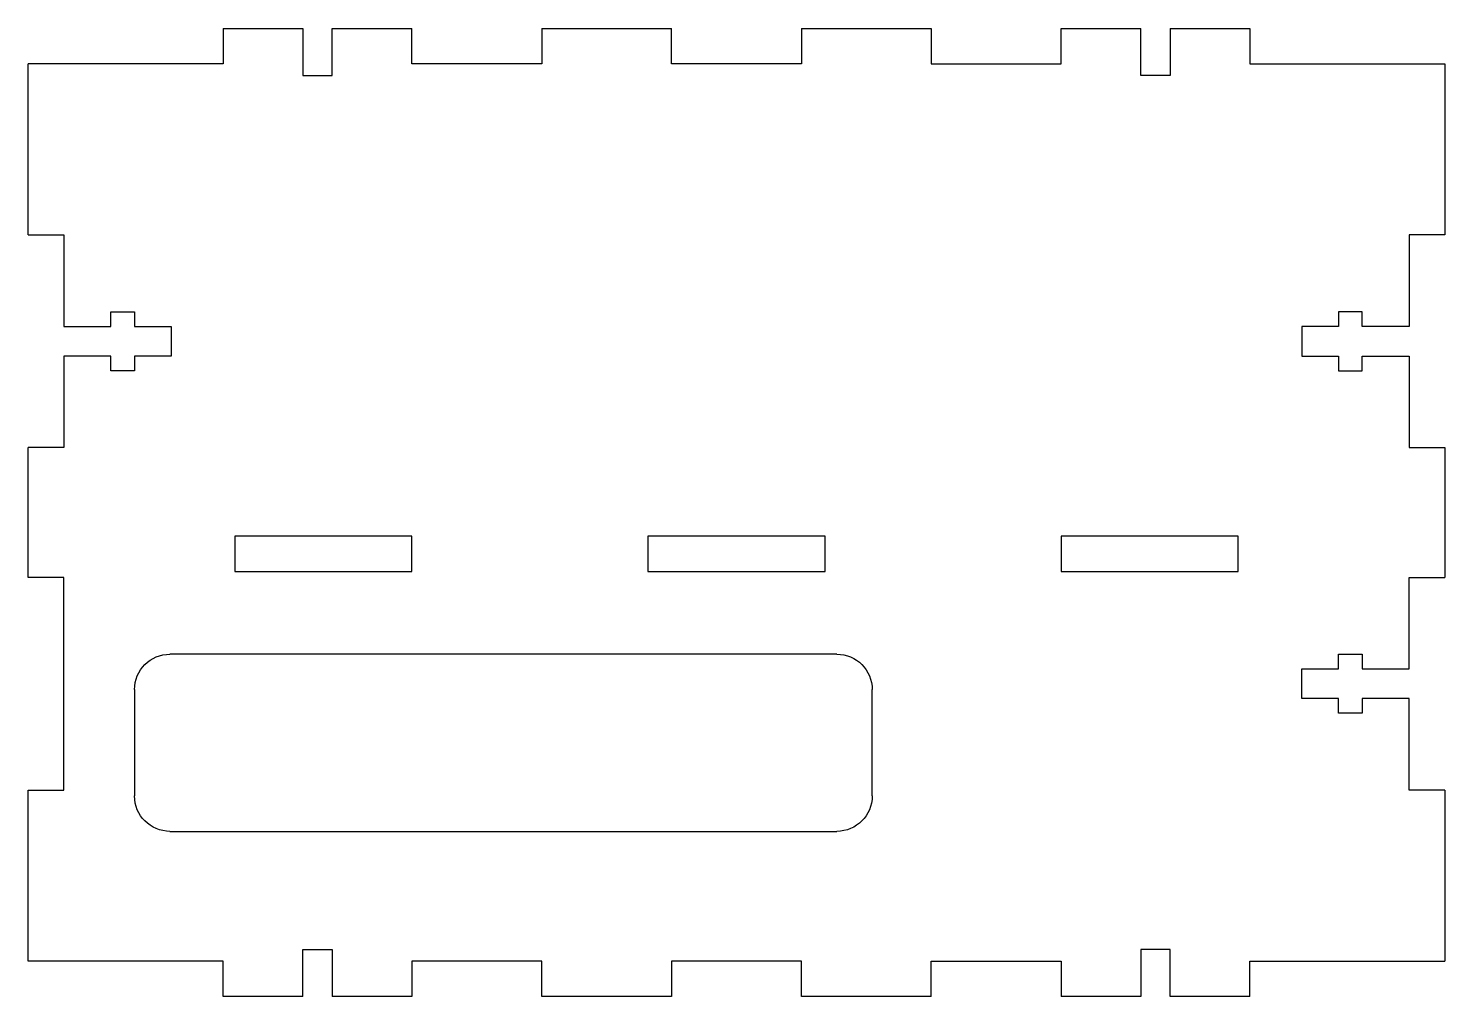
# Model space of a CAD drawing. Extents: x 10 to 830, y 11 to 572.
# Drawn here: x 10 to 130, y 373 to 455 of the extents above; entities that cross this region are included whole.
import ezdxf

# ---------------------------------------------------------------- set-up
doc = ezdxf.new("R2010")
doc.units = 0
doc.layers.add('LAYER_1', color=7, linetype='CONTINUOUS')

# ---------------------------------------------------------------- blocks, each defined once
blk = doc.blocks.new('BLOCK_10')
at = {"layer": 'LAYER_1', "color": 7}
for points in [[(26.5, 455), (33.25, 455)], [(26.5, 455), (26.5, 452)], [(33.25, 455), (33.25, 451)], [(35.75, 455), (42.5, 455)], [(35.75, 451), (35.75, 455)], [(42.5, 452), (42.5, 455)], [(53.5, 455), (64.5, 455)], [(53.5, 455), (53.5, 452)], [(64.5, 452), (64.5, 455)], [(75.5, 455), (86.5, 455)], [(75.5, 455), (75.5, 452)], [(86.5, 455), (86.5, 452)], [(97.5, 455), (104.25, 455)], [(97.5, 452), (97.5, 455)], [(104.25, 451), (104.25, 455)], [(106.75, 455), (113.5, 455)], [(106.75, 455), (106.75, 451)], [(113.5, 455), (113.5, 452)], [(26.5, 452), (10, 452)], [(10, 437.5), (10, 452)], [(53.5, 452), (42.5, 452)], [(75.5, 452), (64.5, 452)], [(86.5, 452), (97.5, 452)], [(113.5, 452), (130, 452)], [(130, 452), (130, 437.5)], [(33.25, 451), (35.75, 451)], [(106.75, 451), (104.25, 451)], [(10, 437.5), (13, 437.5)], [(13, 437.5), (13, 429.75)], [(127, 437.5), (127, 429.75)], [(130, 437.5), (127, 437.5)], [(17, 429.75), (17, 431)], [(17, 431), (19, 431)], [(19, 431), (19, 429.75)], [(121, 431), (121, 429.75)], [(123, 431), (121, 431)], [(123, 429.75), (123, 431)], [(13, 429.75), (17, 429.75)], [(19, 429.75), (22.1, 429.75)], [(22.1, 429.75), (22.1, 427.25)], [(117.9, 429.75), (117.9, 427.25)], [(121, 429.75), (117.9, 429.75)], [(127, 429.75), (123, 429.75)], [(17, 427.25), (13, 427.25)], [(13, 427.25), (13, 419.5)], [(17, 426), (17, 427.25)], [(22.1, 427.25), (19, 427.25)], [(19, 427.25), (19, 426)], [(117.9, 427.25), (121, 427.25)], [(121, 427.25), (121, 426)], [(123, 427.25), (127, 427.25)], [(123, 426), (123, 427.25)], [(127, 427.25), (127, 419.5)], [(19, 426), (17, 426)], [(121, 426), (123, 426)], [(13, 419.5), (10, 419.5)], [(10, 408.5), (10, 419.5)], [(127, 419.5), (130, 419.5)], [(130, 419.5), (130, 408.5)], [(27.5, 412), (27.5, 409)], [(42.5, 412), (27.5, 412)], [(42.5, 409), (42.5, 412)], [(62.5, 412), (62.5, 409)], [(77.5, 412), (62.5, 412)], [(77.5, 409), (77.5, 412)], [(97.5, 412), (97.5, 409)], [(112.5, 412), (97.5, 412)], [(112.5, 409), (112.5, 412)], [(13, 408.5), (10, 408.5)], [(13, 390.5), (13, 408.5)], [(27.5, 409), (42.5, 409)], [(62.5, 409), (77.5, 409)], [(97.5, 409), (112.5, 409)], [(127, 400.75), (127, 408.5)], [(127, 408.5), (130, 408.5)], [(78.5, 402), (22, 402)], [(121, 400.75), (121, 402)], [(121, 402), (123, 402)], [(123, 402), (123, 400.75)], [(117.9, 398.25), (117.9, 400.75)], [(117.9, 400.75), (121, 400.75)], [(123, 400.75), (127, 400.75)], [(19, 399), (19, 390)], [(81.5, 390), (81.5, 399)], [(121, 398.25), (117.9, 398.25)], [(121, 397), (121, 398.25)], [(127, 398.25), (123, 398.25)], [(123, 398.25), (123, 397)], [(127, 390.5), (127, 398.25)], [(123, 397), (121, 397)], [(10, 376), (10, 390.5)], [(10, 390.5), (13, 390.5)], [(130, 390.5), (127, 390.5)], [(130, 390.5), (130, 376)], [(22, 387), (78.5, 387)], [(33.25, 373), (33.25, 377)], [(33.25, 377), (35.75, 377)], [(35.75, 377), (35.75, 373)], [(104.25, 377), (104.25, 373)], [(106.75, 377), (104.25, 377)], [(106.75, 373), (106.75, 377)], [(26.5, 376), (10, 376)], [(26.5, 373), (26.5, 376)], [(42.5, 376), (42.5, 373)], [(53.5, 376), (42.5, 376)], [(53.5, 373), (53.5, 376)], [(64.5, 376), (64.5, 373)], [(75.5, 376), (64.5, 376)], [(75.5, 373), (75.5, 376)], [(86.5, 373), (86.5, 376)], [(86.5, 376), (97.5, 376)], [(97.5, 376), (97.5, 373)], [(113.5, 373), (113.5, 376)], [(113.5, 376), (130, 376)], [(33.25, 373), (26.5, 373)], [(42.5, 373), (35.75, 373)], [(64.5, 373), (53.5, 373)], [(86.5, 373), (75.5, 373)], [(104.25, 373), (97.5, 373)], [(113.5, 373), (106.75, 373)]]:
    blk.add_lwpolyline(points, dxfattribs=at)
for points in [[(19, 399), (19, 400.66), (20.34, 402), (22, 402)], [(78.5, 402), (80.16, 402), (81.5, 400.66), (81.5, 399)], [(22, 387), (20.34, 387), (19, 388.34), (19, 390)], [(81.5, 390), (81.5, 388.34), (80.16, 387), (78.5, 387)]]:
    blk.add_open_spline(points, degree=3, dxfattribs=at)
blk = doc.blocks.new('BLOCK_9')
at = {"layer": 'LAYER_1'}
blk.add_blockref('BLOCK_10', (0, 0), dxfattribs=at)

msp = doc.modelspace()

# ---------------------------------------------------------------- block references
at = {"layer": 'LAYER_1'}
msp.add_blockref('BLOCK_9', (0, 0), dxfattribs=at)

doc.saveas('drawing.dxf')
